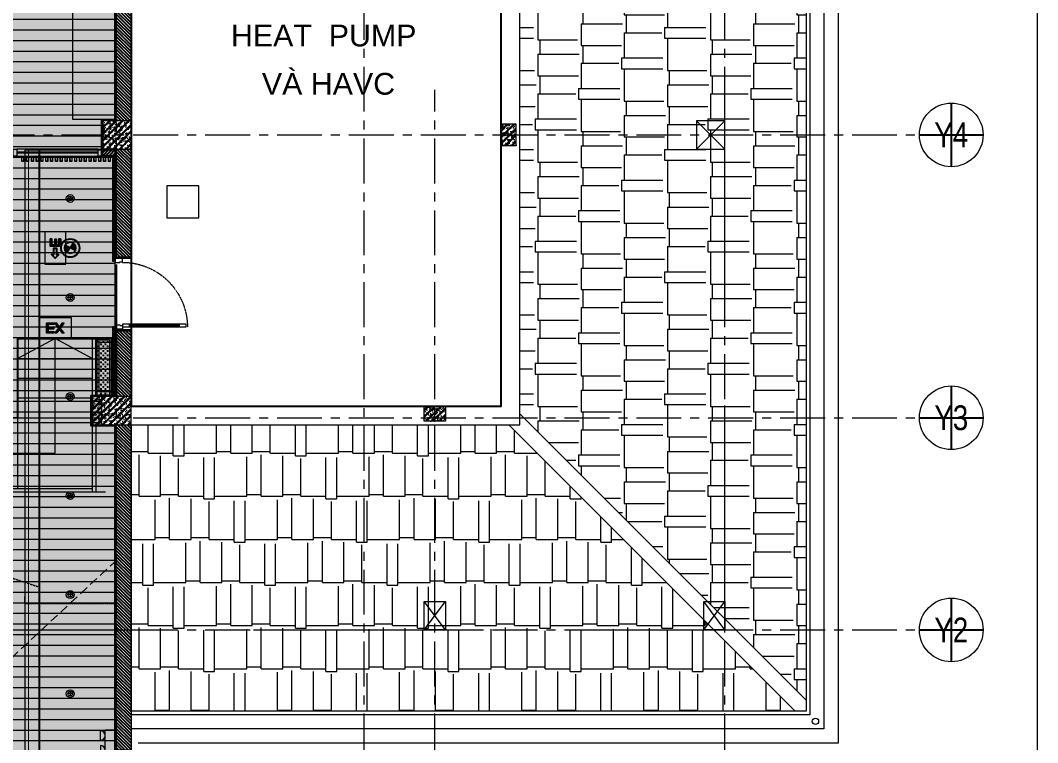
# Model space of a CAD drawing. Header units: millimetres. Extents: x -343543 to 400519, y -115663 to 104219.
# Drawn here: x -232814 to -218433, y -48594 to -38381 of the extents above; entities that cross this region are included whole.
import ezdxf
from ezdxf.enums import TextEntityAlignment as Align
from ezdxf.xclip import XClip

# ---------------------------------------------------------------- set-up
doc = ezdxf.new("R2010")
doc.units = ezdxf.units.MM
doc.header["$XCLIPFRAME"] = 0
for name, pattern in [("$0$02'TUONG Xay$0$HIDDEN", [0.375, 0.25, -0.125]), ('HIDDEN2', [0.1875, 0.125, -0.0625]), ('XREF MAT BANG TUONG XAY$0$01.Xref _MB T2-Mai$0$$0$HIDDEN', [9.525, 6.35, -3.175]), ('XREF MAT BANG TUONG XAY$0$01.Xref _MB T2-Mai$0$HIDDEN', [9.525, 6.35, -3.175]), ('XREF MAT BANG TUONG XAY$0$CENTER', [50.8, 31.75, -6.35, 6.35, -6.35])]:
    doc.linetypes.add(name, pattern=pattern)
doc.layers.get('0').update_dxf_attribs({"color": 231, "lineweight": 0})
doc.layers.get('DefPoints').update_dxf_attribs({"color": 191})
for name, color, linetype, lineweight in [('1-INNO-E-Emergency', 1, 'EME', 5), ('A-CLNG', 157, 'Continuous', 25), ('A-OPEN', 20, 'Continuous', 9), ('A-PATT', 252, 'Continuous', 9), ('A-SYMBOLS', 10, 'Continuous', 13), ('E-Emergency', 1, 'EME', 5), ('E-EX', 3, 'Continuous', 25), ('fix lighting', 2, 'Continuous', 5), ('ID-lighting loose', 2, 'Continuous', 5), ('SME-E-LTG-NOTE', 54, 'Continuous', 18), ('SME-MEP-XREF-ARCH', 8, 'Continuous', 5), ('XREF MAT BANG TUONG XAY$0$$0$A-FINE', 8, 'Continuous', 25), ('XREF MAT BANG TUONG XAY$0$00.xref_IKIGAI_Truc$0$A-SYMBOLS', 8, 'Continuous', 13), ('XREF MAT BANG TUONG XAY$0$01.Xref _MB T1$0$A-WALL-INT', 8, 'Continuous', 9), ('XREF MAT BANG TUONG XAY$0$01.Xref _MB T2-Mai$0$$0$A-DOOR', 8, 'Continuous', 9), ('XREF MAT BANG TUONG XAY$0$01.Xref _MB T2-Mai$0$$0$A-FNSH', 8, 'Continuous', 9), ('XREF MAT BANG TUONG XAY$0$01.Xref _MB T2-Mai$0$$0$A-HIDD', 8, 'XREF MAT BANG TUONG XAY$0$01.Xref _MB T2-Mai$0$$0$HIDDEN', 9), ('XREF MAT BANG TUONG XAY$0$01.Xref _MB T2-Mai$0$$0$A-HIDD-LO', 8, 'XREF MAT BANG TUONG XAY$0$01.Xref _MB T2-Mai$0$$0$HIDDEN', 9), ('XREF MAT BANG TUONG XAY$0$01.Xref _MB T2-Mai$0$$0$A-PATT', 8, 'Continuous', 9), ('XREF MAT BANG TUONG XAY$0$01.Xref _MB T2-Mai$0$$0$A-TEXT', 8, 'Continuous', 25), ('XREF MAT BANG TUONG XAY$0$01.Xref _MB T2-Mai$0$A-FURN', 8, 'Continuous', 5), ('XREF MAT BANG TUONG XAY$0$01.Xref _MB T2-Mai$0$A-HIDD', 8, 'XREF MAT BANG TUONG XAY$0$01.Xref _MB T2-Mai$0$HIDDEN', 9), ('XREF MAT BANG TUONG XAY$0$01.Xref _MB T2-Mai$0$A-PATT', 8, 'Continuous', 9), ('XREF MAT BANG TUONG XAY$0$01.Xref _MB T2-Mai$0$A-SYMBOLS', 8, 'Continuous', 13), ('XREF MAT BANG TUONG XAY$0$01.Xref _MB T2-Mai$0$A-TEXT', 8, 'Continuous', 25), ('XREF MAT BANG TUONG XAY$0$A-FINE', 8, 'Continuous', 25), ('XREF MAT BANG TUONG XAY$0$A-GRID', 8, 'XREF MAT BANG TUONG XAY$0$CENTER', 15), ('XREF MAT BANG TUONG XAY$0$A-WALL-INT', 8, 'Continuous', 9), ('XREF MAT BANG TUONG XAY$0$xref_IKIGAI_Cot$0$A-FNSH', 8, 'Continuous', 9), ('XREF MAT BANG TUONG XAY$0$xref_IKIGAI_Cot$0$A-PATT', 8, 'Continuous', 5)]:
    doc.layers.add(name, color=color, linetype=linetype, lineweight=lineweight)
for name, color, linetype in [('XREF MAT BANG TUONG XAY$0$A-FNSH', 8, 'Continuous'), ('XREF MAT BANG TUONG XAY$0$A-FURN', 8, 'Continuous'), ('XREF MAT BANG TUONG XAY$0$A-PATT', 8, 'Continuous')]:
    doc.layers.add(name, color=color, linetype=linetype)
doc.styles.add('ROMANSssss', font='vntimeh.shx', dxfattribs={"width": 0.7})
doc.styles.add('XREF MAT BANG TUONG XAY$0$00.xref_IKIGAI_Truc$0$VTK_Arial_3.5 mm', font='arial.ttf', dxfattribs={"width": 0.8, "height": 3.5})
doc.styles.add('XREF MAT BANG TUONG XAY$0$01.Xref _MB T2-Mai$0$$0$spa-base plan$0$P-AV-P00-10$1$Standard', font='arial.ttf')
doc.linetypes.add('EME', pattern='A,2463.214661,-165.6529,["E",ROMANSssss,S=300,R=360,X=0,Y=-153.361507],-321.423057,2528.257516', length=5478.548134)

# ---------------------------------------------------------------- blocks, each defined once
blk = doc.blocks.new('*U131')
at = {"color": 8}
blk.add_circle((0, 0), 4.5, dxfattribs=at)
at = {"layer": 'DefPoints', "color": 8}
for p, q in [((0, 4.5), (0, -4.5)), ((-4.5, 0), (4.5, 0))]:
    blk.add_line(p, q, dxfattribs=at)
at = {"color": 8, "style": 'XREF MAT BANG TUONG XAY$0$00.xref_IKIGAI_Truc$0$VTK_Arial_3.5 mm', "width": 0.8}
blk.add_attdef('X12', text='', height=3.5, dxfattribs=at).set_placement((0, 0), align=Align.MIDDLE_CENTER)
blk = doc.blocks.new('XREF MAT BANG TUONG XAY$0$xref_IKIGAI_Cot')
at = {"layer": 'XREF MAT BANG TUONG XAY$0$xref_IKIGAI_Cot$0$A-PATT'}
h = blk.add_hatch(dxfattribs=at)
h.set_pattern_fill('BT-01', color=8, scale=15, angle=180, pattern_type=2)
h.set_pattern_definition([(230, (31425, -39980), (-107.59, 9.413), [11.25, -123.75]), (175, (31425, -39980), (20.813, -112.83), [9, -99]), (280.45, (31416.04, -39979.22), (-86.776, -103.416), [9.56, -105.17]), (226.184, (31425, -40010), (-160.086, 24.83), [16.875, -185.625]), (276.636, (31411.66, -40007.93), (-140.2, -146.12), [14.34, -157.757]), (171.184, (31425, -40010), (-140.2, -146.12), [13.5, -148.5]), (201, (31410, -40002.5), (-89.536, 60.393), [11.25, -123.75]), (146, (31410, -40002.5), (-36.497, -108.773), [9, -99]), (251.45, (31402.54, -39997.47), (-126.033, -48.38), [9.56, -105.17]), (217.5, (31425, -39980), (-1.824, -49.934), [0, -97.8, 0, -100.5, 0, -99.375]), (187.5, (31425, -39980), (-39.46, -59.162), [0, -57.3, 0, -95.55, 0, -37.875]), (147.5, (31458.45, -39980), (-80.0734, 3.383), [0, -37.5, 0, -117, 0, -155.25]), (137.5, (31473.45, -39980), (-87.478, -15.016), [0, -48.75, 0, -77.7, 0, -110.25]), (225, (31425, -39980), (45.078, -45.078), []), (225, (31425, -39998.375), (45.078, -45.078), [])])
h.paths.add_polyline_path([(31605, -39800), (31205, -39800), (31205, -40200), (31605, -40200)])
h = blk.add_hatch(dxfattribs=at)
h.set_pattern_fill('BT-01', color=8, scale=15, angle=-179.99986, pattern_type=2)
h.set_pattern_definition([(230, (37060, -39930), (-107.59, 9.413), [11.25, -123.75]), (175, (37060, -39930), (20.813, -112.83), [9, -99]), (280.45, (37051.04, -39929.22), (-86.776, -103.416), [9.56, -105.17]), (226.184, (37060, -39960), (-160.086, 24.83), [16.875, -185.625]), (276.636, (37046.66, -39957.93), (-140.2, -146.12), [14.34, -157.757]), (171.184, (37060, -39960), (-140.2, -146.12), [13.5, -148.5]), (201, (37045, -39952.5), (-89.536, 60.393), [11.25, -123.75]), (146, (37045, -39952.5), (-36.497, -108.773), [9, -99]), (251.45, (37037.54, -39947.47), (-126.033, -48.38), [9.56, -105.17]), (217.5, (37060, -39930), (-1.824, -49.934), [0, -97.8, 0, -100.5, 0, -99.375]), (187.5, (37060, -39930), (-39.46, -59.162), [0, -57.3, 0, -95.55, 0, -37.875]), (147.5, (37093.45, -39930), (-80.0734, 3.383), [0, -37.5, 0, -117, 0, -155.25]), (137.5, (37108.45, -39930), (-87.478, -15.016), [0, -48.75, 0, -77.7, 0, -110.25]), (225, (37060, -39930), (45.078, -45.078), []), (225, (37060, -39948.374), (45.078, -45.078), [])])
h.paths.add_polyline_path([(37050, -39850), (36840, -39850), (36840, -40150), (37050, -40150)])
h = blk.add_hatch(dxfattribs=at)
h.set_pattern_fill('BT-01', color=8, scale=15, angle=180, pattern_type=2)
h.set_pattern_definition([(230, (31275, -43880), (-107.59, 9.413), [11.25, -123.75]), (175, (31275, -43880), (20.813, -112.83), [9, -99]), (280.45, (31266.04, -43879.22), (-86.776, -103.416), [9.56, -105.171]), (226.184, (31275, -43910), (-160.086, 24.83), [16.875, -185.625]), (276.636, (31261.66, -43907.93), (-140.2, -146.12), [14.34, -157.757]), (171.184, (31275, -43910), (-140.2, -146.12), [13.5, -148.5]), (201, (31260, -43902.5), (-89.536, 60.393), [11.25, -123.75]), (146, (31260, -43902.5), (-36.497, -108.773), [9, -99]), (251.45, (31252.54, -43897.47), (-126.033, -48.38), [9.56, -105.171]), (217.5, (31275, -43880), (-1.824, -49.934), [0, -97.8, 0, -100.5, 0, -99.375]), (187.5, (31275, -43880), (-39.4604, -59.162), [0, -57.3, 0, -95.55, 0, -37.875]), (147.5, (31308.45, -43880), (-80.0734, 3.3832), [0, -37.5, 0, -117, 0, -155.25]), (137.5, (31323.45, -43880), (-87.478, -15.016), [0, -48.75, 0, -77.7, 0, -110.25]), (225, (31275, -43880), (45.078, -45.078), []), (225, (31275, -43898.375), (45.078, -45.078), [])])
h.paths.add_polyline_path([(31605, -43700), (31055, -43700), (31055, -44100), (31605, -44100)])
h = blk.add_hatch(dxfattribs=at)
h.set_pattern_fill('BT-01', color=8, scale=15, pattern_type=2)
h.set_pattern_definition([(50, (80, -10), (107.58903, -9.41282), [11.25, -123.75]), (355, (80, -10), (-20.8127, 112.82882), [9, -99]), (100.4514, (88.97, -10.78), (86.7764, 103.41593), [9.56103, -105.17132]), (46.1842, (80, 20), (160.08616, -24.82785), [16.875, -185.625]), (96.6356, (93.34, 17.93), (140.1994, 146.1177), [14.34154, -157.75695]), (351.1842, (80, 20), (140.1993, 146.1178), [13.5, -148.5]), (21, (95, 12.5), (89.53606, -60.39283), [11.25, -123.75]), (326, (95, 12.5), (36.4973, 108.7725), [9, -99]), (71.4514, (102.46, 7.47), (126.0334, 48.37957), [9.56103, -105.17132]), (37.5, (80, -10), (1.823978, 49.934078), [0, -97.8, 0, -100.5, 0, -99.375]), (7.5, (80, -10), (39.46043, 59.161757), [0, -57.3, 0, -95.55, 0, -37.875]), (327.5, (46.55, -10), (80.073365, -3.38323), [0, -37.5, 0, -117, 0, -155.25]), (317.5, (31.55, -10), (87.477925, 15.01575), [0, -48.75, 0, -77.7, 0, -110.25]), (45, (80, -10), (-45.07806, 45.07806), []), (45, (80, 8.375), (-45.07806, 45.07806), [])])
h.paths.add_polyline_path([(36050, -44050), (35750, -44050), (35750, -43840), (36050, -43840)])
at = {"layer": 'XREF MAT BANG TUONG XAY$0$A-GRID', "color": 8, "ltscale": 20}
for points in [[(31400, -53920.7), (31400, -27075.6)], [(34900, -53895), (34900, -27075.6)], [(40000, -53895), (40000, -27075.6)], [(35900, -53895), (35900, -39364.6)], [(-2907.5, -40000), (42750, -40000)], [(-2907.5, -44000), (42750, -44000)], [(-2907.5, -47000), (42750, -47000)]]:
    blk.add_lwpolyline(points, dxfattribs=at)
at = {"layer": 'XREF MAT BANG TUONG XAY$0$xref_IKIGAI_Cot$0$A-FNSH', "color": 8}
for p, q in [((40000, -39800), (39600, -40200)), ((39600, -39800), (40000, -40200)), ((36050, -47000), (35750, -46600)), ((35750, -47000), (36050, -46600)), ((40000, -47000), (39700, -46600)), ((39700, -47000), (40000, -46600))]:
    blk.add_line(p, q, dxfattribs=at)
for points in [[(31605, -39800), (31205, -39800), (31205, -40200), (31605, -40200)], [(40000, -39800), (39600, -39800), (39600, -40200), (40000, -40200)], [(37050, -39850), (36840, -39850), (36840, -40150), (37050, -40150)], [(36050, -44050), (35750, -44050), (35750, -43840), (36050, -43840)], [(36050, -47000), (35750, -47000), (35750, -46600), (36050, -46600)], [(40000, -47000), (39700, -47000), (39700, -46600), (40000, -46600)]]:
    blk.add_lwpolyline(points, close=True, dxfattribs=at)
at = {"layer": 'XREF MAT BANG TUONG XAY$0$xref_IKIGAI_Cot$0$A-FNSH', "color": 8, "elevation": 0}
blk.add_lwpolyline([(31605, -43700), (31055, -43700), (31055, -44100), (31605, -44100)], close=True, dxfattribs=at)
at = {"layer": 'XREF MAT BANG TUONG XAY$0$00.xref_IKIGAI_Truc$0$A-SYMBOLS', "color": 8}
ref = blk.add_blockref('*U131', (43200, -40000), dxfattribs=dict(at, xscale=100, yscale=100, zscale=100))
ref.add_attrib('X12', 'Y4', dxfattribs={"layer": '0', "height": 350, "style": 'XREF MAT BANG TUONG XAY$0$00.xref_IKIGAI_Truc$0$VTK_Arial_3.5 mm', "width": 0.8}).set_placement((43200, -40000), align=Align.MIDDLE_CENTER)
ref = blk.add_blockref('*U131', (43200, -44000), dxfattribs=dict(at, xscale=100, yscale=100, zscale=100))
ref.add_attrib('X12', 'Y3', dxfattribs={"layer": '0', "height": 350, "style": 'XREF MAT BANG TUONG XAY$0$00.xref_IKIGAI_Truc$0$VTK_Arial_3.5 mm', "width": 0.8}).set_placement((43200, -44000), align=Align.MIDDLE_CENTER)
ref = blk.add_blockref('*U131', (43200, -47000), dxfattribs=dict(at, xscale=100, yscale=100, zscale=100))
ref.add_attrib('X12', 'Y2', dxfattribs={"layer": '0', "height": 350, "style": 'XREF MAT BANG TUONG XAY$0$00.xref_IKIGAI_Truc$0$VTK_Arial_3.5 mm', "width": 0.8}).set_placement((43200, -47000), align=Align.MIDDLE_CENTER)
blk = doc.blocks.new('XREF MAT BANG TUONG XAY$0$01.Xref _MB T2-Mai$0$thang bo T2')
at = {"layer": 'XREF MAT BANG TUONG XAY$0$01.Xref _MB T2-Mai$0$A-PATT'}
h = blk.add_hatch(color=8, dxfattribs=at)
h.dxf.hatch_style = 1
edge = h.paths.add_edge_path()
edge.add_arc((5250, -400), 50, 0, 360)
at = {"layer": 'XREF MAT BANG TUONG XAY$0$01.Xref _MB T2-Mai$0$A-FURN', "color": 8}
for p, q in [((1050, 1220), (-50, 1220)), ((-50, 1220), (-50, 400)), ((0, 1220), (0, -950)), ((1050, 1220), (1050, 100)), ((1050, 940), (0, 940)), ((1050, 660), (0, 660)), ((1050, 380), (0, 380)), ((-50, 0), (-50, -950)), ((1050, 100), (0, 100))]:
    blk.add_line(p, q, dxfattribs=at)
at = {"layer": 'XREF MAT BANG TUONG XAY$0$01.Xref _MB T2-Mai$0$A-FURN', "color": 8, "elevation": 0}
for points in [[(1050, -900), (1050, 100)], [(5250, -900), (5250, 100), (1050, 100)], [(1330, -900), (1330, 100)], [(1610, -900), (1610, 100)], [(1890, -900), (1890, 100)], [(2170, -900), (2170, 100)], [(3010, -900), (3010, 100)], [(3290, -900), (3290, 100)], [(3570, -900), (3570, 100)], [(3850, -900), (3850, 100)], [(4130, -900), (4130, 100)], [(4410, -900), (4410, 100)], [(4690, -900), (4690, 100)], [(4970, -900), (4970, 100)], [(-190, -950), (5475, -950), (5475, -900), (0, -900)]]:
    blk.add_lwpolyline(points, dxfattribs=at)
at = {"layer": 'XREF MAT BANG TUONG XAY$0$01.Xref _MB T2-Mai$0$A-PATT', "color": 8, "ltscale": 500}
blk.add_circle((5250, -400), 50, dxfattribs=at)
at = {"layer": 'XREF MAT BANG TUONG XAY$0$01.Xref _MB T2-Mai$0$A-SYMBOLS', "color": 8, "ltscale": 500, "elevation": 0}
for points in [[(0, 940), (525, 1220), (1050, 940)], [(5250, -400), (525, -400), (525, 1220)]]:
    blk.add_lwpolyline(points, dxfattribs=at)
blk = doc.blocks.new('*U159')
at = {"color": 8}
blk.add_line((-70, -100), (-70, -800), dxfattribs=at)
for points in [[(-1020, 105), (-960, 105), (-960, 40), (-970, 40), (-970, 0), (-1020, 0)], [(-50, 0), (-50, -900), (-90, -900), (-90, 0)], [(-20, 105), (-80, 105), (-80, 40), (-70, 40), (-70, 0), (-20, 0)], [(-50, -100), (-90, -100), (-90, -800), (-50, -800)]]:
    blk.add_lwpolyline(points, close=True, dxfattribs=at)
at = {"layer": 'XREF MAT BANG TUONG XAY$0$01.Xref _MB T2-Mai$0$$0$A-FNSH', "color": 8}
for points in [[(-1020, 105), (-1040, 105), (-1040, 0), (-1020, 0)], [(-20, 105), (0, 105), (0, 0), (-20, 0)]]:
    blk.add_lwpolyline(points, close=True, dxfattribs=at)
at = {"layer": 'XREF MAT BANG TUONG XAY$0$01.Xref _MB T2-Mai$0$$0$A-HIDD-LO', "color": 8, "ltscale": 0.3}
blk.add_arc((-45, 0), 917, 180, 270, dxfattribs=at)
blk = doc.blocks.new('XREF MAT BANG TUONG XAY$0$nnrgnbnnrg')
at = {"layer": 'XREF MAT BANG TUONG XAY$0$01.Xref _MB T2-Mai$0$$0$A-DOOR', "color": 8}
for points in [[(-781, -163), (-215, 403), (-208, 396), (-774, -170)], [(809, -163), (243, 403), (236, 396), (802, -170)], [(-5636, -190), (-5586, -190), (-5586, -90), (-5636, -90)], [(-5586, -90), (-4436, -90), (-4436, -190), (-5586, -190)], [(-5586, -135), (-4436, -135), (-4436, -145), (-5586, -145)], [(-4436, -190), (-4386, -190), (-4386, -90), (-4436, -90)], [(-4386, -90), (-3236, -90), (-3236, -190), (-4386, -190)], [(-4386, -135), (-3236, -135), (-3236, -145), (-4386, -145)], [(-3236, -190), (-3186, -190), (-3186, -90), (-3236, -90)], [(-3186, -90), (-2036, -90), (-2036, -190), (-3186, -190)], [(-3186, -135), (-2036, -135), (-2036, -145), (-3186, -145)], [(-2036, -190), (-1986, -190), (-1986, -90), (-2036, -90)], [(-1986, -90), (-836, -90), (-836, -190), (-1986, -190)], [(-1986, -135), (-836, -135), (-836, -145), (-1986, -145)], [(-836, -190), (-786, -190), (-786, -90), (-836, -90)], [(-781, -127), (-215, -693), (-208, -686), (-774, -120)], [(809, -127), (243, -693), (236, -686), (802, -120)], [(814, -190), (864, -190), (864, -90), (814, -90)], [(864, -90), (1584, -90), (1584, -190), (864, -190)], [(864, -135), (1584, -135), (1584, -145), (864, -145)], [(1584, -190), (1634, -190), (1634, -90), (1584, -90)]]:
    blk.add_lwpolyline(points, close=True, dxfattribs=at)
at = {"layer": 'XREF MAT BANG TUONG XAY$0$A-FURN', "color": 8}
for points in [[(-776, -120), (-635, -120), (-635, -170), (-776, -170)], [(804, -120), (664, -120), (664, -170), (804, -170)]]:
    blk.add_lwpolyline(points, close=True, dxfattribs=at)
blk.add_circle((-756, -145), 10, dxfattribs=at)
for centre, start, end in [((-786, -150), 0.3581, 44.092), ((814, -150), 135.908, 179.6419), ((-786, -140), 315.908, 359.6419), ((814, -140), 180.3581, 224.092)]:
    blk.add_arc(centre, 800, start, end, dxfattribs=at)
blk = doc.blocks.new('XREF MAT BANG TUONG XAY$0$nnnbvnfg')
at = {"layer": 'XREF MAT BANG TUONG XAY$0$01.Xref _MB T1$0$A-WALL-INT', "color": 8}
for points in [[(-14, -30), (14, -30), (14, 30), (-14, 30)], [(-12, -28), (12, -28), (12, 28), (-12, 28)]]:
    blk.add_lwpolyline(points, close=True, dxfattribs=at)
blk = doc.blocks.new('XREF MAT BANG TUONG XAY$0$nnnngf')
at = {"layer": 'XREF MAT BANG TUONG XAY$0$01.Xref _MB T1$0$A-WALL-INT', "color": 8}
for points in [[(-73, 1420), (-91, 1420), (-91, -50), (-73, -50)], [(-73, -980), (-91, -980), (-91, -1965), (-73, -1965)]]:
    blk.add_lwpolyline(points, close=True, dxfattribs=at)
blk = doc.blocks.new('*U251')
at = {"layer": 'XREF MAT BANG TUONG XAY$0$A-PATT'}
h = blk.add_hatch(dxfattribs=at)
h.set_pattern_fill('ANSI31', color=8, scale=10)
h.set_pattern_definition([(45, (36976.79, -11293.564), (-22.45064, 22.45064), [])])
h.paths.add_polyline_path([(-39, 48), (1491, 48), (1491, -162), (-39, -162)])
at = {"layer": 'XREF MAT BANG TUONG XAY$0$A-WALL-INT', "color": 8}
blk.add_lwpolyline([(-39, 48), (1491, 48), (1491, -162), (-39, -162)], close=True, dxfattribs=at)
blk = doc.blocks.new('*U252')
at = {"layer": 'XREF MAT BANG TUONG XAY$0$A-PATT'}
h = blk.add_hatch(dxfattribs=at)
h.set_pattern_fill('ANSI31', color=8, scale=10)
h.set_pattern_definition([(45, (39546.79, -11293.564), (-22.45064, 22.45064), [])])
h.paths.add_polyline_path([(-39, 48), (4061, 48), (4061, -162), (-39, -162)])
at = {"layer": 'XREF MAT BANG TUONG XAY$0$A-WALL-INT', "color": 8}
blk.add_lwpolyline([(-39, 48), (4061, 48), (4061, -162), (-39, -162)], close=True, dxfattribs=at)
blk = doc.blocks.new('*U253')
at = {"layer": 'XREF MAT BANG TUONG XAY$0$A-PATT'}
h = blk.add_hatch(dxfattribs=at)
h.set_pattern_fill('ANSI31', color=8, scale=10)
h.set_pattern_definition([(45, (39846.79, -11293.564), (-22.45064, 22.45064), [])])
h.paths.add_polyline_path([(-39, 48), (4361, 48), (4361, -162), (-39, -162)])
at = {"layer": 'XREF MAT BANG TUONG XAY$0$A-WALL-INT', "color": 8}
blk.add_lwpolyline([(-39, 48), (4361, 48), (4361, -162), (-39, -162)], close=True, dxfattribs=at)
blk = doc.blocks.new('*U262')
at = {"layer": 'XREF MAT BANG TUONG XAY$0$A-PATT'}
h = blk.add_hatch(dxfattribs=at)
h.set_pattern_fill('ANSI31', color=8, scale=10)
h.set_pattern_definition([(45, (41236.79, -11293.564), (-22.45064, 22.45064), [])])
h.paths.add_polyline_path([(-39, 48), (5751, 48), (5751, -162), (-39, -162)])
at = {"layer": 'XREF MAT BANG TUONG XAY$0$A-WALL-INT', "color": 8}
blk.add_lwpolyline([(-39, 48), (5751, 48), (5751, -162), (-39, -162)], close=True, dxfattribs=at)
blk = doc.blocks.new('*U254')
at = {"layer": 'XREF MAT BANG TUONG XAY$0$A-PATT'}
h = blk.add_hatch(dxfattribs=at)
h.set_pattern_fill('ANSI31', color=8, scale=10)
h.set_pattern_definition([(45, (35750.104, -11178.564), (-22.45064, 22.45064), [])])
h.paths.add_polyline_path([(-39, 48), (265, 48), (265, -48), (-39, -48)])
at = {"layer": 'XREF MAT BANG TUONG XAY$0$A-WALL-INT', "color": 8}
blk.add_lwpolyline([(-39, 48), (265, 48), (265, -48), (-39, -48)], close=True, dxfattribs=at)
blk = doc.blocks.new('*U255')
at = {"layer": 'XREF MAT BANG TUONG XAY$0$A-PATT'}
h = blk.add_hatch(dxfattribs=at)
h.set_pattern_fill('ANSI31', color=8, scale=10)
h.set_pattern_definition([(45, (35846.79, -11178.564), (-22.45064, 22.45064), [])])
h.paths.add_polyline_path([(-39, 48), (361, 48), (361, -48), (-39, -48)])
at = {"layer": 'XREF MAT BANG TUONG XAY$0$A-WALL-INT', "color": 8}
blk.add_lwpolyline([(-39, 48), (361, 48), (361, -48), (-39, -48)], close=True, dxfattribs=at)
blk = doc.blocks.new('*U256')
at = {"layer": 'XREF MAT BANG TUONG XAY$0$A-PATT'}
h = blk.add_hatch(dxfattribs=at)
h.set_pattern_fill('ANSI31', color=8, scale=10)
h.set_pattern_definition([(45, (36376.79, -11293.564), (-22.45064, 22.45064), [])])
h.paths.add_polyline_path([(-39, 48), (891, 48), (891, -162), (-39, -162)])
at = {"layer": 'XREF MAT BANG TUONG XAY$0$A-WALL-INT', "color": 8}
blk.add_lwpolyline([(-39, 48), (891, 48), (891, -162), (-39, -162)], close=True, dxfattribs=at)
blk = doc.blocks.new('*U257')
at = {"layer": 'XREF MAT BANG TUONG XAY$0$A-PATT'}
h = blk.add_hatch(dxfattribs=at)
h.set_pattern_fill('ANSI31', color=8, scale=10)
h.set_pattern_definition([(45, (40046.79, -11293.564), (-22.45064, 22.45064), [])])
h.paths.add_polyline_path([(-39, 48), (4561, 48), (4561, -162), (-39, -162)])
at = {"layer": 'XREF MAT BANG TUONG XAY$0$A-WALL-INT', "color": 8}
blk.add_lwpolyline([(-39, 48), (4561, 48), (4561, -162), (-39, -162)], close=True, dxfattribs=at)
blk = doc.blocks.new('*U260')
at = {"layer": 'XREF MAT BANG TUONG XAY$0$A-PATT'}
h = blk.add_hatch(dxfattribs=at)
h.set_pattern_fill('ANSI31', color=8, scale=10)
h.set_pattern_definition([(45, (35636.77, -11178.564), (-22.45064, 22.45064), [])])
h.paths.add_polyline_path([(-39, 48), (151, 48), (151, -48), (-39, -48)])
at = {"layer": 'XREF MAT BANG TUONG XAY$0$A-WALL-INT', "color": 8}
blk.add_lwpolyline([(-39, 48), (151, 48), (151, -48), (-39, -48)], close=True, dxfattribs=at)
blk = doc.blocks.new('XREF MAT BANG TUONG XAY$0$NNNN')
at = {"layer": 'XREF MAT BANG TUONG XAY$0$A-FURN', "color": 8, "xscale": -1}
for name, p, rotation in [('*U254', (5825, 16805), 180), ('*U255', (7739, 16805), 180), ('*U262', (339, 16595), 180), ('*U253', (162, 12096), 270), ('*U252', (162, 7596), 270), ('*U251', (162, 5666), 270), ('*U260', (249, 7110), 180), ('*U256', (162, 3696), 270), ('*U257', (162, -1304), 270)]:
    blk.add_blockref(name, p, dxfattribs=dict(at, rotation=rotation))
blk = doc.blocks.new('XREF MAT BANG NOI THAT')
at = {"color": 8}
blk.add_lwpolyline([(31380, -39785), (30780, -39785), (30780, -37785), (31380, -37785)], close=True, dxfattribs=at)
blk = doc.blocks.new('01.Xref _MB T1')
at = {"layer": 'XREF MAT BANG TUONG XAY$0$01.Xref _MB T2-Mai$0$$0$A-PATT'}
h = blk.add_hatch(dxfattribs=at)
h.set_pattern_fill('AR-RSHKE', color=8, scale=2, angle=270)
h.set_pattern_definition([(270, (-73097.26, 1e-05), (609.6, -1295.4), [304.8, -254, 355.6, -152.4, 457.2, -203.2]), (270, (-73071.86, -304.8), (609.6, -1295.4), [254, -965.2, 203.2, -304.8]), (270, (-73135.36, -914.4), (609.6, -1295.4), [152.4, -1574.8]), (0, (-73097.26, 1e-05), (609.6, 431.8), [584.2, -1854.2]), (0, (-73097.26, -304.8), (609.6, 431.8), [571.5, -1866.9]), (0, (-73097.26, -558.8), (609.6, 431.8), [533.4, -1905]), (0, (-73135.36, -914.4), (609.6, 431.8), [584.2, -1854.2]), (0, (-73135.36, -1066.8), (609.6, 431.8), [584.2, -1854.2]), (0, (-73097.26, -1524), (609.6, 431.8), [558.8, -1879.6])])
h.paths.add_polyline_path([(37100.01098, -33655.55967), (41150.01064, -29605.56421), (41150.01064, -47994.42952), (37100.01098, -43944.43406)])
h = blk.add_hatch(dxfattribs=at)
h.set_pattern_fill('AR-RSHKE', color=8, scale=2)
h.set_pattern_definition([(0, (-73097.26, 1e-05), (1295.4, 609.6), [304.8, -254, 355.6, -152.4, 457.2, -203.2]), (0, (-72792.46, 25.4), (1295.4, 609.6), [254, -965.2, 203.2, -304.8]), (0, (-72182.86, -38.1), (1295.4, 609.6), [152.4, -1574.8]), (90, (-73097.26, 1e-05), (-431.8, 609.6), [584.2, -1854.2]), (90, (-72792.46, 1e-05), (-431.8, 609.6), [571.5, -1866.9]), (90, (-72538.46, 1e-05), (-431.8, 609.6), [533.4, -1905]), (90, (-72182.86, -38.1), (-431.8, 609.6), [584.2, -1854.2]), (90, (-72030.46, -38.1), (-431.8, 609.6), [584.2, -1854.2]), (90, (-71573.26, 1e-05), (-431.8, 609.6), [558.8, -1879.6])])
h.paths.add_polyline_path([(31605, -44100), (36944.44959, -44099.99966), (40994.44721, -48149.99307), (31704.99014, -48149.99992), (31704.99014, -48149.99996), (31604.99014, -48149.99996)])
at = {"layer": 'XREF MAT BANG TUONG XAY$0$A-FURN'}
h = blk.add_hatch(dxfattribs=at)
h.set_pattern_fill('CROSS', color=8, scale=5)
h.paths.add_polyline_path([(31124.99023, -42900.00002), (31301.97179, -42900.00007), (31301.97179, -43680.00012), (31124.99023, -43680.00007)])
at = {"color": 8}
for p, q in [((31604.992, -42770.00015), (31604.99085, -41730.00014)), ((31604.98318, -43579.99994), (31604.98387, -42539.99994))]:
    blk.add_line(p, q, dxfattribs=at)
blk.add_lwpolyline([(-4979.15314, -63156.18578), (44420.84686, -63156.18578), (44420.84686, -23156.18578), (-4979.15314, -23156.18578)], close=True, dxfattribs=at)
at = {"layer": 'XREF MAT BANG TUONG XAY$0$$0$A-FINE', "color": 8, "elevation": 0}
blk.add_lwpolyline([(23943.99202, -43990.36564), (30004.99214, -44000.00001), (30004.99252, -42880.00008), (31104.99054, -42880.00008), (31104.99214, -43685.00003)], dxfattribs=at)
at = {"layer": 'XREF MAT BANG TUONG XAY$0$01.Xref _MB T2-Mai$0$$0$A-FNSH', "color": 8}
for p, q in [((37100.01098, -43944.43406), (41150.01064, -47994.42952)), ((36944.44746, -44099.99753), (40994.44721, -48149.99307))]:
    blk.add_line(p, q, dxfattribs=at)
for points in [[(30949.99269, -30582.99962), (30949.9938, -28999.99471), (41599.9935, -29000.00101), (41599.9935, -48599.99995), (31704.97254, -48599.99992)], [(31149.99269, -30582.99976), (31149.99366, -29199.99483), (41399.9935, -29200.00089), (41399.9935, -48399.99995), (31604.97448, -48399.99992)], [(31350.00982, -30582.9999), (31350.01066, -29399.99495), (41200.01064, -29400.00077), (41200.01063, -48199.99995), (31604.99206, -48199.99992)], [(31400.00982, -30582.99993), (31400.01063, -29449.99497), (41150.01064, -29450.00074), (41150.01063, -48149.99995), (31704.98925, -48149.99308)], [(31604.98415, -44099.99766), (37100.00313, -44099.99753), (37100.01098, -33499.9962), (31490.01171, -33499.9962)], [(31604.98415, -43834.99766), (36835.00313, -43834.99753), (36835.01098, -33764.9962), (31490.01171, -33764.9962)]]:
    blk.add_lwpolyline(points, dxfattribs=at)
blk.add_lwpolyline([(37100.01098, -33655.55967), (41150.01064, -29605.56421), (41150.01064, -47994.42952), (37100.01098, -43944.43406)], close=True, dxfattribs=at)
at = {"layer": 'XREF MAT BANG TUONG XAY$0$01.Xref _MB T2-Mai$0$$0$A-FNSH', "color": 8, "elevation": 0}
blk.add_lwpolyline([(31605, -44100), (36944.44959, -44099.99966), (40994.44721, -48149.99307), (31704.99014, -48149.99992), (31704.99014, -48149.99996), (31604.99014, -48149.99996)], close=True, dxfattribs=at)
at = {"layer": 'XREF MAT BANG TUONG XAY$0$01.Xref _MB T2-Mai$0$$0$A-HIDD', "color": 8, "ltscale": 20}
blk.add_lwpolyline([(8633.32078, -49999.99995), (28100.18118, -49083.66006), (31366.67167, -46045.00084)], dxfattribs=at)
at = {"layer": 'XREF MAT BANG TUONG XAY$0$01.Xref _MB T2-Mai$0$$0$A-TEXT', "color": 8}
blk.add_line((31400.2467, -43681.45863), (31400.2467, -41831.45871), dxfattribs=at)
at = {"layer": 'XREF MAT BANG TUONG XAY$0$01.Xref _MB T2-Mai$0$A-FURN', "color": 8, "elevation": 0}
for points in [[(31104.99023, -42880.00001), (31321.97179, -42880.00008), (31321.97179, -43700.00013), (31104.99023, -43700.00007)], [(31104.99054, -42880.00008), (31379.9718, -42880.00008), (31379.9718, -43685.00008), (31104.99055, -43685.00008)], [(31124.99023, -42900.00002), (31301.97179, -42900.00007), (31301.97179, -43680.00012), (31124.99023, -43680.00007)], [(31154.99054, -42930.00008), (31329.9718, -42930.00008), (31329.9718, -43635.00008), (31154.99055, -43635.00008)]]:
    blk.add_lwpolyline(points, close=True, dxfattribs=at)
at = {"layer": 'XREF MAT BANG TUONG XAY$0$01.Xref _MB T2-Mai$0$A-HIDD', "color": 8, "ltscale": 500}
blk.add_lwpolyline([(0.00011, -47000.00005), (39999.99073, -47000.00005), (39999.99073, -30600.00246), (0.00011, -30600.00246)], close=True, dxfattribs=at)
at = {"layer": 'XREF MAT BANG TUONG XAY$0$01.Xref _MB T2-Mai$0$A-SYMBOLS', "color": 8}
blk.add_circle((41280.01064, -48292.75038), 45, dxfattribs=at)
at = {"layer": 'XREF MAT BANG TUONG XAY$0$A-FINE', "color": 8}
blk.add_lwpolyline([(36835.01095, -33793.63705), (31604.99214, -33793.63705), (31604.98423, -43834.99759), (36835.00304, -43834.99759)], close=True, dxfattribs=at)
at = {"layer": 'XREF MAT BANG TUONG XAY$0$A-FNSH', "color": 8}
for points in [[(31604.97181, -41745.00014), (31379.9718, -41745.00039), (31379.9718, -40315.00001), (31189.99022, -40315.00001), (31189.99022, -39785.00001), (31379.98019, -39785.00004), (31379.98092, -35715.00001), (31189.99023, -35715.00001), (31189.99023, -35285.00001), (31379.98015, -35285.00001), (31379.96933, -30914.99949), (31289.99246, -30914.99918), (31289.98296, -30824.99967), (25501.66726, -30824.99964), (25501.67699, -30504.99947)], [(31604.96985, -48714.99992), (31379.97256, -48714.9998), (31379.97256, -44115.00001), (31039.99023, -44115.00001), (31039.99023, -43685.00001), (31379.9718, -43685.00012), (31379.9718, -42755.00014), (31604.97296, -42755.00028)]]:
    blk.add_lwpolyline(points, dxfattribs=at)
at = {"color": 8}
ref = blk.add_blockref('XREF MAT BANG TUONG XAY$0$xref_IKIGAI_Cot', (-0.00927, -0.00001), dxfattribs=at)
XClip(ref).set_block_clipping_path([(-5181.1494167775, -58156.1251844964), (44638.3275875031, -24933.2650512661)])
at = {"layer": 'XREF MAT BANG TUONG XAY$0$01.Xref _MB T2-Mai$0$$0$A-DOOR', "color": 8, "extrusion": (-1.42352e-14, -2.81943e-13, -1), "zscale": -1, "rotation": 270.0000376668472}
blk.add_blockref('*U159', (-31484.97112, -42765.00046, 0), dxfattribs=at)
at = {"layer": 'XREF MAT BANG TUONG XAY$0$01.Xref _MB T2-Mai$0$A-SYMBOLS', "color": 8, "xscale": -1}
blk.add_blockref('XREF MAT BANG TUONG XAY$0$01.Xref _MB T2-Mai$0$thang bo T2', (31054.99214, -44100), dxfattribs=at)
at = {"layer": 'XREF MAT BANG TUONG XAY$0$A-FURN', "color": 8, "xscale": -1}
for name, p in [('XREF MAT BANG TUONG XAY$0$NNNN', (31604.98349, -47357.72853)), ('XREF MAT BANG TUONG XAY$0$nnrgnbnnrg', (25554.16454, -40110.00001)), ('XREF MAT BANG TUONG XAY$0$nnnbvnfg', (30073.9718, -40345.00001)), ('XREF MAT BANG TUONG XAY$0$nnnbvnfg', (30141.9718, -40345.00001)), ('XREF MAT BANG TUONG XAY$0$nnnbvnfg', (30209.9718, -40345.00001)), ('XREF MAT BANG TUONG XAY$0$nnnbvnfg', (30277.9718, -40345.00001)), ('XREF MAT BANG TUONG XAY$0$nnnbvnfg', (30345.9718, -40345.00001)), ('XREF MAT BANG TUONG XAY$0$nnnbvnfg', (30413.9718, -40345.00001)), ('XREF MAT BANG TUONG XAY$0$nnnbvnfg', (30481.9718, -40345.00001)), ('XREF MAT BANG TUONG XAY$0$nnnbvnfg', (30549.9718, -40345.00001)), ('XREF MAT BANG TUONG XAY$0$nnnbvnfg', (30617.9718, -40345.00001)), ('XREF MAT BANG TUONG XAY$0$nnnbvnfg', (30685.9718, -40345.00001)), ('XREF MAT BANG TUONG XAY$0$nnnbvnfg', (30753.9718, -40345.00001)), ('XREF MAT BANG TUONG XAY$0$nnnbvnfg', (30821.9718, -40345.00001)), ('XREF MAT BANG TUONG XAY$0$nnnbvnfg', (30889.9718, -40345.00001)), ('XREF MAT BANG TUONG XAY$0$nnnbvnfg', (30957.9718, -40345.00001)), ('XREF MAT BANG TUONG XAY$0$nnnbvnfg', (31025.9718, -40345.00001)), ('XREF MAT BANG TUONG XAY$0$nnnbvnfg', (31093.9718, -40345.00001)), ('XREF MAT BANG TUONG XAY$0$nnnbvnfg', (31161.9718, -40345.00001)), ('XREF MAT BANG TUONG XAY$0$nnnbvnfg', (31229.9718, -40345.00001)), ('XREF MAT BANG TUONG XAY$0$nnnbvnfg', (31297.9718, -40345.00001))]:
    blk.add_blockref(name, p, dxfattribs=at)
at = {"layer": 'XREF MAT BANG TUONG XAY$0$A-FURN', "color": 8}
blk.add_blockref('XREF MAT BANG TUONG XAY$0$nnnngf', (31432.4718, -41735.00043), dxfattribs=at)
at = {"layer": 'XREF MAT BANG TUONG XAY$0$01.Xref _MB T2-Mai$0$A-TEXT', "color": 8, "style": 'XREF MAT BANG TUONG XAY$0$01.Xref _MB T2-Mai$0$$0$spa-base plan$0$P-AV-P00-10$1$Standard'}
for s, p in [('HEAT  PUMP', (33017.00855, -38749.06806)), ('VÀ HAVC', (33454.06653, -39432.02689))]:
    blk.add_text(s, height=307.2, dxfattribs=at).set_placement(p)
at = {"layer": 'A-PATT', "color": 8}
blk.add_blockref('XREF MAT BANG NOI THAT', (0, 0), dxfattribs=at)
blk = doc.blocks.new('A$C1bd1283e')
at = {"color": 0, "linetype": 'ByBlock'}
for p, q in [((-11.7, -11.7), (11.7, 11.7)), ((-11.7, 11.7), (11.7, -11.7))]:
    blk.add_line(p, q, dxfattribs=at)
for radius, start, end in [(27.5, 135, 315), (27.5, 315, 135), (16.5, 135, 315), (16.5, 315, 135)]:
    blk.add_arc((0, 0), radius, start, end, dxfattribs=at)
blk = doc.blocks.new('TanTang2Ikigai')
at = {"layer": 'A-PATT'}
h = blk.add_hatch(dxfattribs=at)
h.set_pattern_fill('_USER', color=256, scale=150, pattern_type=0)
h.set_pattern_definition([(0, (8810, 9785), (0, 150), [])])
h.paths.add_polyline_path([(19880, 19175), (16410, 19175), (16410, 19085), (16080, 19085), (16080, 19175), (8710, 19175), (8710, 19085), (8620, 19085), (8620, 14715), (8810, 14715), (8810, 14285), (8620, 14285), (8620, 10215), (8810, 10215), (8810, 9785), (9895, 9785), (9895, -3), (16080, -3), (16080, 415), (16510, 415), (16510, 0), (20000, 0), (20180, 9220), (20180, 9785), (19880, 9785)])
h.paths.add_polyline_path([(16080, 10215), (16510, 10215), (16510, 9685), (16080, 9685)], flags=16)
h.paths.add_polyline_path([(31380, 14285), (31190, 14285), (31190, 14715), (31380, 14715), (31380, 19085), (31290, 19085), (31290, 19175), (23920, 19175), (23920, 19085), (23590, 19085), (23590, 19175), (20120, 19175), (20120, 9785), (20180, 9785), (20180, 9220), (20000, 0), (23490, 0), (23490, 415), (23920, 415), (23920, 0), (30105, 0), (30105, 9785), (31190, 9785), (31190, 10215), (31380, 10215)])
h.paths.add_polyline_path([(23920, 10215), (23920, 9685), (23490, 9685), (23490, 10215)], flags=16)
h = blk.add_hatch(dxfattribs=at)
h.set_pattern_fill('AR-SAND', color=256, scale=5, angle=45)
h.set_pattern_definition([(82.5, (0.009, 50000), (-178.6907, 167.37674), [0, -193.04, 0, -215.9, 0, -206.375]), (52.5, (0.009, 50000), (-94.5055, 412.3664), [0, -104.14, 0, -173.99, 0, -66.675]), (12.5, (-110.45, 49889.54), (279.1499, 280.16616), [0, -63.5, 0, -228.6, 0, -298.45]), (2.5, (-110.45, 49889.54), (191.1406, 348.7754), [0, -31.75, 0, -149.86, 0, -171.45])])
h.paths.add_polyline_path([(9895, 9785), (9895, 0), (16080, 0), (16080, 415), (16510, 415), (16510, 0), (20000, 0), (20000, 9785), (19880, 9785), (19880, 19175), (16410, 19175), (16410, 19085), (16080, 19085), (16080, 19175), (8710, 19175), (8710, 19085), (8620, 19085), (8620, 14715), (8810, 14715), (8810, 14285), (8620, 14285), (8620, 10215), (8810, 10215), (8810, 9785)])
h.paths.add_polyline_path([(30105, 9785), (30105, 0), (23920, 0), (23920, 415), (23490, 415), (23490, 0), (20000, 0), (20000, 9220), (20000, 9785), (20120, 9785), (20120, 19175), (23590, 19175), (23590, 19085), (23920, 19085), (23920, 19175), (31290, 19175), (31290, 19085), (31380, 19085), (31380, 14715), (31190, 14715), (31190, 14285), (31380, 14285), (31380, 10215), (31190, 10215), (31190, 9785)])
h.paths.add_polyline_path([(16510, 10215), (16080, 10215), (16080, 9685), (16510, 9685)], flags=16)
h.paths.add_polyline_path([(23490, 10215), (23920, 10215), (23920, 9685), (23490, 9685)], flags=16)
h = blk.add_hatch(dxfattribs=at)
h.set_pattern_fill('_USER', color=256, scale=150, pattern_type=0)
h.set_pattern_definition([(0, (8620.02, 9785), (0, 150), [])])
h.paths.add_polyline_path([(9895, 9785), (8620, 9785), (8620, 6315), (8810, 6315), (8810, 5885), (8620, 5885), (8620, 315), (8710, 315), (8710, 0), (9895, 0)])
h.paths.add_polyline_path([(31380, 9785), (30105, 9785), (30105, 0), (31290, 0), (31290, 315), (31380, 315), (31380, 5885), (31190, 5885), (31190, 6315), (31380, 6315)])
edge = h.paths.add_edge_path()
edge.add_line((9845, 9785), (9845, -3))
at = {"layer": 'A-PATT', "ltscale": 0.5}
h = blk.add_hatch(dxfattribs=at)
h.set_pattern_fill('AR-SAND', color=256, scale=2, angle=45)
h.set_pattern_definition([(82.5, (0.009, 50000), (-71.47627, 66.9507), [0, -77.216, 0, -86.36, 0, -82.55]), (52.5, (0.009, 50000), (-37.80219, 164.94657), [0, -41.656, 0, -69.596, 0, -26.67]), (12.5, (-44.17, 49955.82), (111.65997, 112.06646), [0, -25.4, 0, -91.44, 0, -119.38]), (2.5, (-44.17, 49955.82), (76.45622, 139.51016), [0, -12.7, 0, -59.944, 0, -68.58])])
h.paths.add_polyline_path([(9895, 9785), (8620, 9785), (8620, 6315), (8810, 6315), (8810, 5885), (8620, 5885), (8620, 315), (8710, 315), (8710, 0), (9895, 0)])
h.paths.add_polyline_path([(31380, 9785), (30105, 9785), (30105, 0), (31290, 0), (31290, 315), (31380, 315), (31380, 5885), (31190, 5885), (31190, 6315), (31380, 6315)])
edge = h.paths.add_edge_path()
edge.add_line((9845, 9785), (9845, -3))
at = {"layer": 'A-CLNG', "color": 8, "linetype": "$0$02'TUONG Xay$0$HIDDEN"}
blk.add_line((30305, 9785), (30305, 15), dxfattribs=at)
at = {"layer": 'fix lighting', "linetype": 'HIDDEN2', "const_width": 10}
blk.add_lwpolyline([(30155, 9785), (30155, 15)], dxfattribs=at)
at = {"layer": 'SME-MEP-XREF-ARCH'}
for points in [[(30105, 9785), (30105, 0)], [(23920, 19175), (31290, 19175), (31290, 19085), (31380, 19085), (31380, 14715), (31190, 14715), (31190, 14285), (31380, 14285), (31380, 10215), (31190, 10215), (31190, 9785), (30105, 9785)]]:
    blk.add_lwpolyline(points, dxfattribs=at)
blk.add_lwpolyline([(31380, 9785), (30105, 9785), (30105, 0), (31290, 0), (31290, 315), (31380, 315), (31380, 5885), (31190, 5885), (31190, 6315), (31380, 6315)], close=True, dxfattribs=at)
at = {"layer": 'fix lighting', "xscale": -2, "yscale": 2, "zscale": 2, "rotation": 45.00000000000001}
for p in [(30745, 9100), (30745, 7700), (30745, 6300), (30745, 4900), (30745, 3500), (30745, 2100)]:
    blk.add_blockref('A$C1bd1283e', p, dxfattribs=at)
blk = doc.blocks.new('Den downligh su co')
at = {"layer": '1-INNO-E-Emergency'}
h = blk.add_hatch(color=1, dxfattribs=at)
h.dxf.hatch_style = 1
h.paths.add_polyline_path([(-51, 51), (0, 0), (51, 51, 0.414214)])
h.paths.add_polyline_path([(0, 0), (-51, -51, 0.414214), (51, -51)])
at = {"layer": '1-INNO-E-Emergency', "color": 1}
for points in [[(-51, 51), (51, -51)], [(-51, -51), (51, 51)]]:
    blk.add_lwpolyline(points, dxfattribs=at)
blk.add_circle((0, 0), 72.5, dxfattribs=at)
at = {"layer": 'DefPoints', "ltscale": 5}
blk.add_circle((0, 0), 117, dxfattribs=at)
blk = doc.blocks.new('den mat ech')
at = {"layer": 'E-Emergency'}
for p, q in [((-75, 416), (-341, 416)), ((75, 416), (341, 416))]:
    blk.add_line(p, q, dxfattribs=at)
at = {"layer": 'E-Emergency', "flags": 128}
blk.add_lwpolyline([(-375, 283), (375, 283), (375, 0), (-375, 0)], close=True, dxfattribs=at)
at = {"layer": 'E-Emergency'}
for centre in [(-208, 416), (208, 416)]:
    blk.add_arc(centre, 133, 180, 0, dxfattribs=at)
blk = doc.blocks.new('KH VIDIFI NHA XE_dwg_KH VIDIFI NHA XE_dwg_INNO_E_ĐÈN_EXIT THOÁT HIỂM1 - ELC_EmergencyExit-1904534-MẶT BẰNG ĐÈN EXIT_ SỰ CỐ TẦNG HẦM-2156726-DANH MỤC KÝ HIỆU SỬ DỤNG TRONG BẢN VẼ-2855094-KÍ HIỆU BẢN VẼ')
h = blk.add_hatch(color=256)
h.paths.add_polyline_path([(-75, 122), (-1, 122), (-1, 110), (-62, 110), (-62, 79), (-5, 79), (-5, 67), (-62, 67), (-62, 32), (-1, 32), (-1, 20), (-75, 20)], flags=0)
h.paths.add_polyline_path([(30, 122), (57, 84), (86, 122), (101, 122), (65, 74), (104, 20), (87, 20), (57, 63), (26, 20), (10, 20), (49, 73), (14, 122)], flags=0)
at = {"lineweight": 15, "flags": 128}
blk.add_lwpolyline([(182, 180), (182, -36), (-154, -36), (-154, 180)], close=True, dxfattribs=at)
at = {"flags": 128}
for points in [[(-1, 122), (-75, 122), (-75, 20), (-1, 20), (-1, 32), (-62, 32), (-62, 67), (-5, 67), (-5, 79), (-62, 79), (-62, 110), (-1, 110)], [(30, 122), (14, 122), (49, 73), (10, 20), (26, 20), (57, 63), (87, 20), (104, 20), (65, 74), (101, 122), (86, 122), (57, 84)]]:
    blk.add_lwpolyline(points, close=True, dxfattribs=at)
blk = doc.blocks.new('ĐÈN EXIT CHỈ HƯỚNG')
at = {"lineweight": 9}
h = blk.add_hatch(color=256, dxfattribs=at)
h.paths.add_polyline_path([(-18, -65), (78, -65), (78, -49), (0, -49), (0, -8), (73, -8), (73, 7), (0, 7), (0, 53), (78, 53), (78, 68), (-18, 68)])
h.paths.add_polyline_path([(-130, -43), (-131, -13), (-45, -13), (-45, 22), (-131, 22), (-131, 55), (-180, 6)])
blk.add_line((-45, 22), (-45, -13))
at = {"lineweight": 15, "flags": 128}
blk.add_lwpolyline([(173, -136), (173, 144), (-262, 144), (-262, -136)], close=True, dxfattribs=at)
at = {"flags": 128}
for points in [[(-131, -43), (-180, 6), (-131, 55), (-131, 22), (-45, 22), (-45, -13), (-131, -13)], [(78, -65), (-18, -65), (-18, 68), (78, 68), (78, 53), (0, 53), (0, 7), (73, 7), (73, -8), (0, -8), (0, -49), (78, -49)]]:
    blk.add_lwpolyline(points, close=True, dxfattribs=at)
blk = doc.blocks.new('Exit su co T2')
at = {"layer": '1-INNO-E-Emergency', "xscale": 1.112275862068967, "yscale": 1.112275862068967, "zscale": 1.112275862068967, "rotation": 104.2273817828765}
blk.add_blockref('Den downligh su co', (30745, 8400), dxfattribs=at)
at = {"layer": 'E-Emergency', "xscale": 0.5000000000000002, "yscale": 0.5000000000000002, "zscale": 0.5000000000000002, "rotation": 90}
blk.add_blockref('den mat ech', (31380, 1402), dxfattribs=at)
at = {"layer": 'E-EX', "color": 3, "true_color": 0x00ff00, "xscale": 1.050000000000057, "yscale": 1.050000000000057, "zscale": 1.050000000000057, "rotation": 90}
blk.add_blockref('ĐÈN EXIT CHỈ HƯỚNG', (30538, 8447), dxfattribs=at)
at = {"layer": 'E-EX', "extrusion": (0, 0, -1), "xscale": 1.36125, "yscale": 1.36125, "zscale": 1.36125, "rotation": 180}
blk.add_blockref('KH VIDIFI NHA XE_dwg_KH VIDIFI NHA XE_dwg_INNO_E_ĐÈN_EXIT THOÁT HIỂM1 - ELC_EmergencyExit-1904534-MẶT BẰNG ĐÈN EXIT_ SỰ CỐ TẦNG HẦM-2156726-DANH MỤC KÝ HIỆU SỬ DỤNG TRONG BẢN VẼ-2855094-KÍ HIỆU BẢN VẼ', (-30515, 7365), dxfattribs=at)
blk = doc.blocks.new('A$C45b79527')
at = {"layer": 'A-OPEN', "color": 8, "linetype": 'HIDDEN2', "ltscale": 30}
blk.add_lwpolyline([(10305, -4800), (10305, -4562, -0.06314), (679, 0), (-679, 0, -0.06314), (-10305, -4562), (-10305, -4800)], format="xyb", dxfattribs=at)
blk.add_lwpolyline([(11395, -4800), (10105, -4800), (10105, -4700)], dxfattribs=at)

msp = doc.modelspace()

# ---------------------------------------------------------------- block references
at = {"layer": 'A-SYMBOLS'}
msp.add_blockref('01.Xref _MB T1', (-262854, 0), dxfattribs=at)

# ---------------------------------------------------------------- next in the draw order: linework, layer by layer
at = {"layer": 'SME-E-LTG-NOTE', "linetype": 'Continuous', "ltscale": 1000}
msp.add_lwpolyline([(-230742.8, -41173), (-230292.8, -41173), (-230292.8, -40723), (-230742.8, -40723)], close=True, dxfattribs=at)

# ---------------------------------------------------------------- next in the draw order: block references
at = {"layer": 'E-EX'}
msp.add_blockref('Exit su co T2', (-262854, -50000), dxfattribs=at)
at = {"layer": 'ID-lighting loose'}
msp.add_blockref('A$C45b79527', (-242854, -41830.5), dxfattribs=at)
at = {"layer": 'SME-MEP-XREF-ARCH'}
msp.add_blockref('TanTang2Ikigai', (-262854, -50000), dxfattribs=at)

doc.saveas('drawing.dxf')
